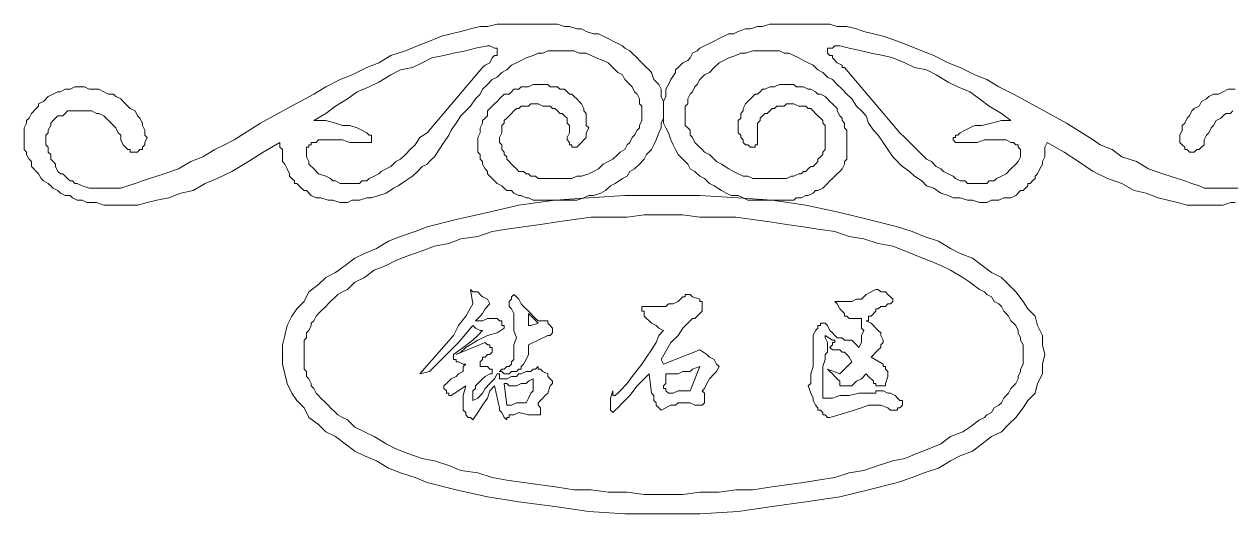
# Model space of a CAD drawing. Extents: x -66030 to 95157, y -13132 to 45879.
# Drawn here: x -7717 to -5761, y 8400 to 9193 of the extents above; entities that cross this region are included whole.
import ezdxf

# ---------------------------------------------------------------- set-up
doc = ezdxf.new("R2010")
doc.units = 0
doc.header["$LTSCALE"] = 100
doc.header["$MEASUREMENT"] = 0
doc.layers.get('0').update_dxf_attribs({"linetype": 'CONTINUOUS'})

msp = doc.modelspace()

# ---------------------------------------------------------------- linework, layer by layer
at = {"lineweight": 0}
for points in [[(-6803.3, 9024.6), (-6807.3, 9028.6), (-6807.3, 9036.4), (-6807.3, 9040.3), (-6807.3, 9048.1), (-6811.2, 9052), (-6811.2, 9055.9), (-6815.1, 9063.7), (-6819, 9067.6), (-6822.9, 9071.5), (-6826.8, 9075.4), (-6830.7, 9079.3), (-6834.6, 9079.3), (-6838.5, 9083.2), (-6842.4, 9087.1), (-6850.2, 9087.1), (-6854.1, 9091.1), (-6858, 9091.1), (-6865.8, 9091.1), (-6869.8, 9095), (-6877.6, 9095), (-6881.5, 9095), (-6889.3, 9095), (-6893.2, 9095), (-6901, 9091.1), (-6904.9, 9091.1), (-6912.7, 9091.1), (-6916.6, 9087.1), (-6924.4, 9087.1), (-6928.3, 9083.2), (-6932.2, 9079.3), (-6940.1, 9079.3), (-6944, 9075.4), (-6947.9, 9071.5), (-6951.8, 9067.6), (-6955.7, 9063.7), (-6959.6, 9059.8), (-6963.5, 9055.9), (-6967.4, 9052), (-6967.4, 9044.2), (-6971.3, 9040.3), (-6975.2, 9036.4), (-6975.2, 9032.5), (-6979.1, 9024.6), (-6979.1, 9020.7), (-6979.1, 9016.8), (-6983, 9009), (-6983, 9005.1), (-6983, 8997.3), (-6983, 8993.4), (-6983, 8985.6), (-6979.1, 8981.7), (-6979.1, 8973.9), (-6975.2, 8970), (-6975.2, 8966.1), (-6971.3, 8958.2), (-6967.4, 8954.3), (-6967.4, 8950.4), (-6963.5, 8946.5), (-6959.6, 8942.6), (-6955.7, 8938.7), (-6951.8, 8934.8), (-6944, 8930.9), (-6940.1, 8927), (-6936.2, 8923.1), (-6928.3, 8923.1), (-6924.4, 8919.2), (-6916.6, 8915.3), (-6912.7, 8915.3), (-6904.9, 8911.4), (-6901, 8911.4), (-6893.2, 8907.5), (-6885.4, 8907.5), (-6873.7, 8907.5), (-6865.8, 8907.5), (-6858, 8907.5), (-6850.2, 8907.5), (-6846.3, 8907.5), (-6838.5, 8907.5), (-6830.7, 8907.5), (-6822.9, 8907.5), (-6811.2, 8911.4), (-6803.3, 8915.3), (-6795.5, 8915.3), (-6783.8, 8919.2), (-6776, 8923.1), (-6768.2, 8930.9), (-6760.4, 8934.8), (-6748.7, 8942.6), (-6740.9, 8946.5), (-6736.9, 8954.3), (-6729.1, 8958.2), (-6721.3, 8966.1), (-6713.5, 8973.9), (-6709.6, 8981.7), (-6701.8, 8989.5), (-6697.9, 8997.3), (-6694, 9005.1), (-6690.1, 9016.8), (-6686.2, 9024.6), (-6686.2, 9032.5), (-6682.3, 9040.3), (-6682.3, 9052), (-6682.3, 9059.8), (-6682.3, 9067.6), (-6686.2, 9075.4), (-6686.2, 9087.1), (-6690.1, 9095), (-6697.9, 9102.8), (-6701.8, 9114.5), (-6705.7, 9118.4), (-6709.6, 9122.3), (-6713.5, 9126.2), (-6717.4, 9130.1), (-6721.3, 9134), (-6725.2, 9137.9), (-6733, 9145.7), (-6736.9, 9149.6), (-6744.8, 9153.5), (-6748.7, 9157.5), (-6756.5, 9161.4), (-6764.3, 9165.3), (-6772.1, 9169.2), (-6779.9, 9173.1), (-6787.7, 9177), (-6795.5, 9177), (-6807.3, 9180.9), (-6815.1, 9184.8), (-6822.9, 9184.8), (-6834.6, 9188.7), (-6842.4, 9188.7), (-6854.1, 9192.6), (-6865.8, 9192.6), (-6877.6, 9192.6), (-6889.3, 9192.6), (-6901, 9192.6), (-6912.7, 9192.6), (-6924.4, 9192.6), (-6940.1, 9192.6), (-6951.8, 9192.6), (-6967.4, 9188.7), (-6979.1, 9188.7), (-6994.7, 9184.8), (-7010.4, 9180.9), (-7026, 9177), (-7041.6, 9173.1), (-7061.1, 9165.3), (-7080.7, 9157.5), (-7100.2, 9149.6), (-7123.6, 9141.8), (-7143.2, 9130.1), (-7162.7, 9122.3), (-7186.1, 9110.6), (-7205.7, 9102.8), (-7229.1, 9091.1), (-7248.6, 9079.3), (-7291.6, 9055.9), (-7334.6, 9032.5), (-7377.5, 9005.1), (-7393.2, 8997.3), (-7408.8, 8989.5), (-7428.3, 8977.8), (-7447.8, 8970), (-7467.4, 8958.2), (-7490.8, 8950.4), (-7502.5, 8946.5), (-7514.2, 8942.6), (-7526, 8938.7), (-7537.7, 8934.8), (-7549.4, 8930.9), (-7561.1, 8927), (-7572.8, 8927), (-7580.6, 8927), (-7592.4, 8927), (-7604.1, 8927), (-7611.9, 8927), (-7623.6, 8930.9), (-7631.4, 8934.8), (-7635.3, 8934.8), (-7639.2, 8938.7), (-7643.1, 8938.7), (-7647, 8942.6), (-7650.9, 8946.5), (-7654.9, 8950.4), (-7658.8, 8950.4), (-7662.7, 8954.3), (-7666.6, 8962.2), (-7666.6, 8966.1), (-7670.5, 8970), (-7674.4, 8973.9), (-7674.4, 8981.7), (-7678.3, 8985.6), (-7678.3, 8993.4), (-7682.2, 8997.3), (-7682.2, 9005.1), (-7682.2, 9012.9), (-7678.3, 9016.8), (-7678.3, 9020.7), (-7674.4, 9028.6), (-7674.4, 9032.5), (-7670.5, 9036.4), (-7666.6, 9040.3), (-7662.7, 9044.2), (-7654.9, 9044.2), (-7650.9, 9048.1), (-7647, 9052), (-7639.2, 9052), (-7635.3, 9052), (-7631.4, 9052), (-7623.6, 9052), (-7619.7, 9052), (-7611.9, 9052), (-7608, 9052), (-7600.2, 9048.1), (-7596.3, 9048.1), (-7588.4, 9044.2), (-7584.5, 9040.3), (-7580.6, 9036.4), (-7572.8, 9028.6), (-7568.9, 9024.6), (-7565, 9016.8), (-7561.1, 9012.9), (-7561.1, 9005.1), (-7557.2, 8997.3), (-7553.3, 8993.4), (-7549.4, 8989.5), (-7545.5, 8989.5), (-7545.5, 8985.6), (-7541.6, 8985.6), (-7537.7, 8985.6), (-7537.7, 8985.6), (-7533.8, 8985.6), (-7529.9, 8989.5), (-7529.9, 8989.5), (-7526, 8989.5), (-7526, 8993.4), (-7522, 8997.3), (-7522, 8997.3), (-7522, 9001.2), (-7518.1, 9009), (-7522, 9012.9), (-7522, 9020.7), (-7526, 9028.6), (-7526, 9032.5), (-7529.9, 9040.3), (-7533.8, 9044.2), (-7537.7, 9052), (-7545.5, 9055.9), (-7549.4, 9059.8), (-7557.2, 9067.6), (-7561.1, 9071.5), (-7568.9, 9075.4), (-7572.8, 9079.3), (-7580.6, 9079.3), (-7588.4, 9083.2), (-7596.3, 9087.1), (-7604.1, 9087.1), (-7611.9, 9087.1), (-7619.7, 9091.1), (-7627.5, 9091.1), (-7635.3, 9091.1), (-7643.1, 9087.1), (-7650.9, 9087.1), (-7658.8, 9083.2), (-7662.7, 9083.2), (-7670.5, 9079.3), (-7678.3, 9075.4), (-7686.1, 9067.6), (-7693.9, 9063.7), (-7693.9, 9059.8), (-7697.8, 9055.9), (-7705.6, 9048.1), (-7709.5, 9040.3), (-7713.4, 9036.4), (-7713.4, 9032.5), (-7717.3, 9024.6), (-7717.3, 9020.7), (-7717.3, 9012.9), (-7717.3, 9009), (-7717.3, 9001.2), (-7717.3, 8997.3), (-7717.3, 8989.5), (-7713.4, 8985.6), (-7713.4, 8981.7), (-7709.5, 8973.9), (-7705.6, 8970), (-7705.6, 8962.2), (-7701.7, 8958.2), (-7697.8, 8954.3), (-7693.9, 8950.4), (-7690, 8942.6), (-7686.1, 8938.7), (-7678.3, 8934.8), (-7674.4, 8930.9), (-7670.5, 8927), (-7662.7, 8923.1), (-7658.8, 8919.2), (-7650.9, 8915.3), (-7643.1, 8915.3), (-7639.2, 8911.4), (-7631.4, 8907.5), (-7623.6, 8907.5), (-7615.8, 8903.6), (-7608, 8903.6), (-7600.2, 8903.6), (-7588.4, 8899.7), (-7576.7, 8899.7), (-7561.1, 8899.7), (-7549.4, 8899.7), (-7533.8, 8899.7), (-7518.1, 8903.6), (-7502.5, 8907.5), (-7483, 8911.4), (-7463.5, 8919.2), (-7443.9, 8923.1), (-7424.4, 8934.8), (-7404.9, 8942.6), (-7381.4, 8954.3), (-7354.1, 8970), (-7330.7, 8985.6), (-7303.3, 9001.2), (-7303.3, 8993.4), (-7299.4, 8989.5), (-7299.4, 8981.7), (-7299.4, 8977.8), (-7299.4, 8970), (-7295.5, 8966.1), (-7291.6, 8958.2), (-7287.7, 8950.4), (-7287.7, 8946.5), (-7283.8, 8942.6), (-7279.9, 8938.7), (-7279.9, 8934.8), (-7276, 8934.8), (-7272.1, 8930.9), (-7268.2, 8927), (-7264.3, 8923.1), (-7260.3, 8923.1), (-7252.5, 8915.3), (-7244.7, 8911.4), (-7236.9, 8911.4), (-7225.2, 8907.5), (-7217.4, 8907.5), (-7205.7, 8903.6), (-7193.9, 8903.6), (-7186.1, 8907.5), (-7174.4, 8907.5), (-7162.7, 8911.4), (-7154.9, 8911.4), (-7143.2, 8915.3), (-7131.5, 8919.2), (-7119.7, 8927), (-7111.9, 8930.9), (-7100.2, 8938.7), (-7088.5, 8946.5), (-7080.7, 8954.3), (-7072.9, 8962.2), (-7065, 8966.1), (-7061.1, 8970), (-7057.2, 8973.9), (-7053.3, 8977.8), (-7045.5, 8989.5), (-7037.7, 9001.2), (-7029.9, 9012.9), (-7026, 9020.7), (-7018.2, 9032.5), (-7010.4, 9044.2), (-7002.6, 9052), (-6994.7, 9059.8), (-6986.9, 9071.5), (-6979.1, 9079.3), (-6975.2, 9087.1), (-6967.4, 9095), (-6959.6, 9102.8), (-6951.8, 9106.7), (-6944, 9114.5), (-6936.2, 9118.4), (-6928.3, 9126.2), (-6920.5, 9130.1), (-6912.7, 9134), (-6904.9, 9137.9), (-6893.2, 9141.8), (-6885.4, 9145.7), (-6877.6, 9145.7), (-6869.8, 9149.6), (-6861.9, 9149.6), (-6854.1, 9149.6), (-6842.4, 9149.6), (-6834.6, 9149.6), (-6826.8, 9149.6), (-6819, 9145.7), (-6807.3, 9145.7), (-6799.4, 9141.8), (-6791.6, 9137.9), (-6779.9, 9134), (-6772.1, 9130.1), (-6764.3, 9122.3), (-6756.5, 9114.5), (-6748.7, 9110.6), (-6744.8, 9102.8), (-6736.9, 9095), (-6733, 9091.1), (-6729.1, 9083.2), (-6725.2, 9079.3), (-6721.3, 9071.5), (-6721.3, 9063.7), (-6717.4, 9059.8), (-6717.4, 9052), (-6717.4, 9048.1), (-6717.4, 9040.3), (-6717.4, 9036.4), (-6721.3, 9028.6), (-6721.3, 9024.6), (-6725.2, 9020.7), (-6729.1, 9012.9), (-6733, 9009), (-6736.9, 9001.2), (-6740.9, 8997.3), (-6744.8, 8989.5), (-6752.6, 8985.6), (-6756.5, 8981.7), (-6764.3, 8973.9), (-6772.1, 8970), (-6779.9, 8966.1), (-6787.7, 8958.2), (-6795.5, 8954.3), (-6803.3, 8950.4), (-6815.1, 8946.5), (-6822.9, 8946.5), (-6830.7, 8942.6), (-6838.5, 8942.6), (-6846.3, 8942.6), (-6850.2, 8942.6), (-6858, 8942.6), (-6865.8, 8942.6), (-6873.7, 8942.6), (-6877.6, 8942.6), (-6885.4, 8942.6), (-6889.3, 8946.5), (-6897.1, 8946.5), (-6901, 8950.4), (-6904.9, 8950.4), (-6908.8, 8954.3), (-6916.6, 8954.3), (-6920.5, 8958.2), (-6924.4, 8962.2), (-6924.4, 8962.2), (-6928.3, 8966.1), (-6932.2, 8970), (-6936.2, 8973.9), (-6936.2, 8977.8), (-6940.1, 8981.7), (-6940.1, 8985.6), (-6944, 8989.5), (-6944, 8993.4), (-6944, 8997.3), (-6947.9, 9001.2), (-6947.9, 9005.1), (-6947.9, 9009), (-6944, 9016.8), (-6944, 9020.7), (-6944, 9028.6), (-6940.1, 9032.5), (-6940.1, 9036.4), (-6936.2, 9040.3), (-6932.2, 9044.2), (-6928.3, 9048.1), (-6924.4, 9052), (-6920.5, 9055.9), (-6916.6, 9055.9), (-6912.7, 9059.8), (-6908.8, 9059.8), (-6901, 9059.8), (-6897.1, 9063.7), (-6889.3, 9063.7), (-6885.4, 9063.7), (-6877.6, 9059.8), (-6873.7, 9059.8), (-6865.8, 9059.8), (-6861.9, 9055.9), (-6858, 9055.9), (-6854.1, 9052), (-6850.2, 9048.1), (-6846.3, 9048.1), (-6842.4, 9044.2), (-6838.5, 9040.3), (-6838.5, 9036.4), (-6838.5, 9032.5), (-6834.6, 9028.6), (-6834.6, 9020.7), (-6834.6, 9016.8), (-6838.5, 9009), (-6838.5, 9005.1), (-6834.6, 9001.2), (-6834.6, 8997.3), (-6834.6, 8997.3), (-6830.7, 8997.3), (-6830.7, 8993.4), (-6826.8, 8993.4), (-6822.9, 8993.4), (-6819, 8997.3), (-6819, 8997.3), (-6815.1, 9001.2), (-6811.2, 9005.1), (-6807.3, 9009), (-6807.3, 9012.9), (-6807.3, 9016.8), (-6803.3, 9024.6)], [(-6967.4, 9157.5), (-6986.9, 9153.5), (-7002.6, 9149.6), (-7022.1, 9145.7), (-7037.7, 9141.8), (-7057.2, 9137.9), (-7072.9, 9130.1), (-7088.5, 9122.3), (-7108, 9118.4), (-7123.6, 9110.6), (-7143.2, 9098.9), (-7158.8, 9091.1), (-7178.3, 9083.2), (-7193.9, 9071.5), (-7213.5, 9059.8), (-7229.1, 9048.1), (-7248.6, 9036.4), (-7229.1, 9036.4), (-7213.5, 9032.5), (-7201.8, 9028.6), (-7190, 9028.6), (-7178.3, 9024.6), (-7170.5, 9020.7), (-7162.7, 9016.8), (-7158.8, 9012.9), (-7154.9, 9012.9), (-7154.9, 9009), (-7154.9, 9009), (-7154.9, 9009), (-7154.9, 9005.1), (-7154.9, 9005.1), (-7154.9, 9005.1), (-7154.9, 9001.2), (-7158.8, 9001.2), (-7162.7, 9001.2), (-7170.5, 9001.2), (-7178.3, 9001.2), (-7190, 9001.2), (-7201.8, 9005.1), (-7213.5, 9005.1), (-7225.2, 9005.1), (-7233, 9005.1), (-7240.8, 9005.1), (-7244.7, 9001.2), (-7252.5, 9001.2), (-7252.5, 8997.3), (-7256.4, 8997.3), (-7256.4, 8997.3), (-7256.4, 8993.4), (-7260.3, 8993.4), (-7260.3, 8989.5), (-7260.3, 8989.5), (-7260.3, 8985.6), (-7260.3, 8981.7), (-7260.3, 8977.8), (-7256.4, 8970), (-7256.4, 8966.1), (-7248.6, 8958.2), (-7240.8, 8950.4), (-7229.1, 8946.5), (-7221.3, 8942.6), (-7217.4, 8938.7), (-7213.5, 8938.7), (-7205.7, 8934.8), (-7201.8, 8934.8), (-7197.9, 8934.8), (-7193.9, 8934.8), (-7186.1, 8934.8), (-7182.2, 8934.8), (-7174.4, 8934.8), (-7170.5, 8938.7), (-7162.7, 8938.7), (-7158.8, 8942.6), (-7151, 8946.5), (-7143.2, 8950.4), (-7139.3, 8954.3), (-7131.5, 8958.2), (-7123.6, 8962.2), (-7115.8, 8970), (-7108, 8973.9), (-7100.2, 8981.7), (-7092.4, 8989.5), (-7084.6, 8997.3), (-7076.8, 9009), (-7065, 9016.8), (-6975.2, 9122.3), (-6975.2, 9122.3), (-6971.3, 9126.2), (-6963.5, 9130.1), (-6959.6, 9137.9), (-6955.7, 9141.8), (-6951.8, 9141.8), (-6951.8, 9145.7), (-6951.8, 9149.6), (-6951.8, 9149.6), (-6951.8, 9153.5), (-6951.8, 9153.5), (-6951.8, 9153.5), (-6951.8, 9153.5), (-6955.7, 9153.5), (-6963.5, 9157.5), (-6967.4, 9157.5)], [(-6397.1, 9157.5), (-6381.5, 9153.5), (-6362, 9149.6), (-6346.4, 9145.7), (-6326.8, 9141.8), (-6311.2, 9137.9), (-6291.7, 9130.1), (-6276, 9122.3), (-6256.5, 9118.4), (-6240.9, 9110.6), (-6221.4, 9098.9), (-6205.7, 9091.1), (-6186.2, 9083.2), (-6170.6, 9071.5), (-6155, 9059.8), (-6135.4, 9048.1), (-6119.8, 9036.4), (-6135.4, 9036.4), (-6151.1, 9032.5), (-6166.7, 9028.6), (-6178.4, 9028.6), (-6186.2, 9024.6), (-6194, 9020.7), (-6201.8, 9016.8), (-6205.7, 9012.9), (-6209.6, 9012.9), (-6209.6, 9009), (-6213.5, 9009), (-6213.5, 9009), (-6213.5, 9005.1), (-6213.5, 9005.1), (-6213.5, 9005.1), (-6209.6, 9001.2), (-6205.7, 9001.2), (-6201.8, 9001.2), (-6197.9, 9001.2), (-6186.2, 9001.2), (-6174.5, 9001.2), (-6162.8, 9005.1), (-6151.1, 9005.1), (-6143.2, 9005.1), (-6135.4, 9005.1), (-6127.6, 9005.1), (-6119.8, 9001.2), (-6115.9, 9001.2), (-6112, 8997.3), (-6112, 8997.3), (-6108.1, 8997.3), (-6108.1, 8993.4), (-6108.1, 8993.4), (-6104.2, 8989.5), (-6104.2, 8989.5), (-6104.2, 8985.6), (-6104.2, 8981.7), (-6104.2, 8977.8), (-6108.1, 8970), (-6112, 8966.1), (-6119.8, 8958.2), (-6127.6, 8950.4), (-6135.4, 8946.5), (-6143.2, 8942.6), (-6147.1, 8938.7), (-6155, 8938.7), (-6158.9, 8934.8), (-6162.8, 8934.8), (-6166.7, 8934.8), (-6174.5, 8934.8), (-6178.4, 8934.8), (-6186.2, 8934.8), (-6190.1, 8934.8), (-6194, 8938.7), (-6201.8, 8938.7), (-6209.6, 8942.6), (-6213.5, 8946.5), (-6221.4, 8950.4), (-6229.2, 8954.3), (-6233.1, 8958.2), (-6240.9, 8962.2), (-6248.7, 8970), (-6256.5, 8973.9), (-6264.3, 8981.7), (-6272.1, 8989.5), (-6280, 8997.3), (-6291.7, 9009), (-6299.5, 9016.8), (-6389.3, 9122.3), (-6393.2, 9122.3), (-6393.2, 9126.2), (-6401, 9130.1), (-6408.8, 9137.9), (-6408.8, 9141.8), (-6412.8, 9141.8), (-6416.7, 9145.7), (-6416.7, 9149.6), (-6416.7, 9149.6), (-6416.7, 9153.5), (-6416.7, 9153.5), (-6412.8, 9153.5), (-6412.8, 9153.5), (-6408.8, 9153.5), (-6404.9, 9157.5), (-6397.1, 9157.5)], [(-6682.3, 8915.3), (-6623.7, 8915.3), (-6561.2, 8911.4), (-6506.5, 8907.5), (-6451.8, 8899.7), (-6397.1, 8887.9), (-6350.3, 8876.2), (-6303.4, 8864.5), (-6280, 8856.7), (-6260.4, 8848.9), (-6237, 8841.1), (-6217.5, 8829.4), (-6201.8, 8821.5), (-6182.3, 8813.7), (-6166.7, 8802), (-6151.1, 8790.3), (-6135.4, 8782.5), (-6123.7, 8770.8), (-6112, 8759), (-6100.3, 8743.4), (-6092.5, 8731.7), (-6080.7, 8720), (-6076.8, 8704.4), (-6069, 8688.7), (-6069, 8673.1), (-6065.1, 8657.5), (-6069, 8641.9), (-6069, 8626.2), (-6076.8, 8610.6), (-6080.7, 8595), (-6092.5, 8583.3), (-6100.3, 8571.6), (-6112, 8555.9), (-6123.7, 8544.2), (-6135.4, 8532.5), (-6151.1, 8524.7), (-6166.7, 8513), (-6182.3, 8501.3), (-6201.8, 8493.4), (-6217.5, 8485.6), (-6237, 8473.9), (-6260.4, 8466.1), (-6280, 8458.3), (-6303.4, 8450.5), (-6350.3, 8438.8), (-6397.1, 8427), (-6451.8, 8419.2), (-6506.5, 8411.4), (-6561.2, 8403.6), (-6623.7, 8399.7), (-6682.3, 8399.7), (-6744.8, 8399.7), (-6803.3, 8403.6), (-6858, 8411.4), (-6916.6, 8419.2), (-6967.4, 8427), (-7018.2, 8438.8), (-7065, 8450.5), (-7084.6, 8458.3), (-7108, 8466.1), (-7127.5, 8473.9), (-7147.1, 8485.6), (-7166.6, 8493.4), (-7182.2, 8501.3), (-7197.9, 8513), (-7213.5, 8524.7), (-7229.1, 8532.5), (-7240.8, 8544.2), (-7256.4, 8555.9), (-7264.3, 8571.6), (-7276, 8583.3), (-7283.8, 8595), (-7291.6, 8610.6), (-7295.5, 8626.2), (-7299.4, 8641.9), (-7299.4, 8657.5), (-7299.4, 8673.1), (-7295.5, 8688.7), (-7291.6, 8704.4), (-7283.8, 8720), (-7276, 8731.7), (-7264.3, 8743.4), (-7256.4, 8759), (-7240.8, 8770.8), (-7229.1, 8782.5), (-7213.5, 8790.3), (-7197.9, 8802), (-7182.2, 8813.7), (-7166.6, 8821.5), (-7147.1, 8829.4), (-7127.5, 8841.1), (-7108, 8848.9), (-7084.6, 8856.7), (-7065, 8864.5), (-7018.2, 8876.2), (-6967.4, 8887.9), (-6916.6, 8899.7), (-6858, 8907.5), (-6803.3, 8911.4), (-6744.8, 8915.3), (-6682.3, 8915.3)], [(-6682.3, 8915.3), (-6623.7, 8915.3), (-6561.2, 8911.4), (-6506.5, 8907.5), (-6451.8, 8899.7), (-6397.1, 8887.9), (-6350.3, 8876.2), (-6303.4, 8864.5), (-6280, 8856.7), (-6260.4, 8848.9), (-6237, 8841.1), (-6217.5, 8829.4), (-6201.8, 8821.5), (-6182.3, 8813.7), (-6166.7, 8802), (-6151.1, 8790.3), (-6135.4, 8782.5), (-6123.7, 8770.8), (-6112, 8759), (-6100.3, 8743.4), (-6092.5, 8731.7), (-6080.7, 8720), (-6076.8, 8704.4), (-6069, 8688.7), (-6069, 8673.1), (-6065.1, 8657.5), (-6069, 8641.9), (-6069, 8626.2), (-6076.8, 8610.6), (-6080.7, 8595), (-6092.5, 8583.3), (-6100.3, 8571.6), (-6112, 8555.9), (-6123.7, 8544.2), (-6135.4, 8532.5), (-6151.1, 8524.7), (-6166.7, 8513), (-6182.3, 8501.3), (-6201.8, 8493.4), (-6217.5, 8485.6), (-6237, 8473.9), (-6260.4, 8466.1), (-6280, 8458.3), (-6303.4, 8450.5), (-6350.3, 8438.8), (-6397.1, 8427), (-6451.8, 8419.2), (-6506.5, 8411.4), (-6561.2, 8403.6), (-6623.7, 8399.7), (-6682.3, 8399.7), (-6744.8, 8399.7), (-6803.3, 8403.6), (-6858, 8411.4), (-6916.6, 8419.2), (-6967.4, 8427), (-7018.2, 8438.8), (-7065, 8450.5), (-7084.6, 8458.3), (-7108, 8466.1), (-7127.5, 8473.9), (-7147.1, 8485.6), (-7166.6, 8493.4), (-7182.2, 8501.3), (-7197.9, 8513), (-7213.5, 8524.7), (-7229.1, 8532.5), (-7240.8, 8544.2), (-7256.4, 8555.9), (-7264.3, 8571.6), (-7276, 8583.3), (-7283.8, 8595), (-7291.6, 8610.6), (-7295.5, 8626.2), (-7299.4, 8641.9), (-7299.4, 8657.5), (-7299.4, 8673.1), (-7295.5, 8688.7), (-7291.6, 8704.4), (-7283.8, 8720), (-7276, 8731.7), (-7264.3, 8743.4), (-7256.4, 8759), (-7240.8, 8770.8), (-7229.1, 8782.5), (-7213.5, 8790.3), (-7197.9, 8802), (-7182.2, 8813.7), (-7166.6, 8821.5), (-7147.1, 8829.4), (-7127.5, 8841.1), (-7108, 8848.9), (-7084.6, 8856.7), (-7065, 8864.5), (-7018.2, 8876.2), (-6967.4, 8887.9), (-6916.6, 8899.7), (-6858, 8907.5), (-6803.3, 8911.4), (-6744.8, 8915.3), (-6682.3, 8915.3)], [(-6682.3, 8884), (-6651, 8884), (-6623.7, 8880.1), (-6592.4, 8880.1), (-6565.1, 8880.1), (-6537.7, 8876.2), (-6510.4, 8872.3), (-6483.1, 8868.4), (-6455.7, 8864.5), (-6432.3, 8860.6), (-6404.9, 8856.7), (-6381.5, 8848.9), (-6358.1, 8845), (-6334.6, 8837.2), (-6311.2, 8833.3), (-6291.7, 8825.4), (-6272.1, 8817.6), (-6252.6, 8809.8), (-6233.1, 8802), (-6217.5, 8794.2), (-6197.9, 8782.5), (-6186.2, 8774.7), (-6170.6, 8762.9), (-6162.8, 8759), (-6158.9, 8755.1), (-6151.1, 8751.2), (-6147.1, 8743.4), (-6139.3, 8739.5), (-6135.4, 8735.6), (-6131.5, 8727.8), (-6127.6, 8723.9), (-6123.7, 8720), (-6119.8, 8712.2), (-6115.9, 8708.3), (-6112, 8704.4), (-6108.1, 8696.5), (-6108.1, 8692.6), (-6104.2, 8684.8), (-6104.2, 8680.9), (-6100.3, 8673.1), (-6100.3, 8669.2), (-6100.3, 8665.3), (-6100.3, 8657.5), (-6100.3, 8653.6), (-6100.3, 8645.8), (-6100.3, 8641.9), (-6104.2, 8634.1), (-6104.2, 8630.1), (-6108.1, 8622.3), (-6108.1, 8618.4), (-6112, 8610.6), (-6115.9, 8606.7), (-6119.8, 8602.8), (-6123.7, 8595), (-6127.6, 8591.1), (-6131.5, 8587.2), (-6135.4, 8579.4), (-6139.3, 8575.5), (-6147.1, 8571.6), (-6151.1, 8563.7), (-6158.9, 8559.8), (-6162.8, 8555.9), (-6170.6, 8552), (-6186.2, 8540.3), (-6197.9, 8532.5), (-6217.5, 8524.7), (-6233.1, 8513), (-6252.6, 8505.2), (-6272.1, 8497.3), (-6291.7, 8489.5), (-6311.2, 8485.6), (-6334.6, 8477.8), (-6358.1, 8470), (-6381.5, 8466.1), (-6404.9, 8458.3), (-6432.3, 8454.4), (-6455.7, 8450.5), (-6483.1, 8446.6), (-6510.4, 8442.7), (-6537.7, 8438.8), (-6565.1, 8438.8), (-6592.4, 8434.8), (-6623.7, 8434.8), (-6651, 8430.9), (-6682.3, 8430.9), (-6713.5, 8430.9), (-6740.9, 8434.8), (-6772.1, 8434.8), (-6799.4, 8438.8), (-6826.8, 8438.8), (-6854.1, 8442.7), (-6881.5, 8446.6), (-6908.8, 8450.5), (-6936.2, 8454.4), (-6959.6, 8458.3), (-6983, 8466.1), (-7010.4, 8470), (-7029.9, 8477.8), (-7053.3, 8485.6), (-7072.9, 8489.5), (-7096.3, 8497.3), (-7115.8, 8505.2), (-7131.5, 8513), (-7151, 8524.7), (-7166.6, 8532.5), (-7182.2, 8540.3), (-7193.9, 8552), (-7201.8, 8555.9), (-7209.6, 8559.8), (-7213.5, 8563.7), (-7221.3, 8571.6), (-7225.2, 8575.5), (-7229.1, 8579.4), (-7236.9, 8587.2), (-7240.8, 8591.1), (-7244.7, 8595), (-7248.6, 8602.8), (-7252.5, 8606.7), (-7252.5, 8610.6), (-7256.4, 8618.4), (-7260.3, 8622.3), (-7260.3, 8630.1), (-7264.3, 8634.1), (-7264.3, 8641.9), (-7264.3, 8645.8), (-7264.3, 8653.6), (-7264.3, 8657.5), (-7264.3, 8665.3), (-7264.3, 8669.2), (-7264.3, 8673.1), (-7264.3, 8680.9), (-7260.3, 8684.8), (-7260.3, 8692.6), (-7256.4, 8696.5), (-7252.5, 8704.4), (-7252.5, 8708.3), (-7248.6, 8712.2), (-7244.7, 8720), (-7240.8, 8723.9), (-7236.9, 8727.8), (-7229.1, 8735.6), (-7225.2, 8739.5), (-7221.3, 8743.4), (-7213.5, 8751.2), (-7209.6, 8755.1), (-7201.8, 8759), (-7193.9, 8762.9), (-7182.2, 8774.7), (-7166.6, 8782.5), (-7151, 8794.2), (-7131.5, 8802), (-7115.8, 8809.8), (-7096.3, 8817.6), (-7072.9, 8825.4), (-7053.3, 8833.3), (-7029.9, 8837.2), (-7010.4, 8845), (-6983, 8848.9), (-6959.6, 8856.7), (-6936.2, 8860.6), (-6908.8, 8864.5), (-6881.5, 8868.4), (-6854.1, 8872.3), (-6826.8, 8876.2), (-6799.4, 8880.1), (-6772.1, 8880.1), (-6740.9, 8880.1), (-6713.5, 8884), (-6682.3, 8884)], [(-6682.3, 8884), (-6651, 8884), (-6623.7, 8880.1), (-6592.4, 8880.1), (-6565.1, 8880.1), (-6537.7, 8876.2), (-6510.4, 8872.3), (-6483.1, 8868.4), (-6455.7, 8864.5), (-6432.3, 8860.6), (-6404.9, 8856.7), (-6381.5, 8848.9), (-6358.1, 8845), (-6334.6, 8837.2), (-6311.2, 8833.3), (-6291.7, 8825.4), (-6272.1, 8817.6), (-6252.6, 8809.8), (-6233.1, 8802), (-6217.5, 8794.2), (-6197.9, 8782.5), (-6186.2, 8774.7), (-6170.6, 8762.9), (-6162.8, 8759), (-6158.9, 8755.1), (-6151.1, 8751.2), (-6147.1, 8743.4), (-6139.3, 8739.5), (-6135.4, 8735.6), (-6131.5, 8727.8), (-6127.6, 8723.9), (-6123.7, 8720), (-6119.8, 8712.2), (-6115.9, 8708.3), (-6112, 8704.4), (-6108.1, 8696.5), (-6108.1, 8692.6), (-6104.2, 8684.8), (-6104.2, 8680.9), (-6100.3, 8673.1), (-6100.3, 8669.2), (-6100.3, 8665.3), (-6100.3, 8657.5), (-6100.3, 8653.6), (-6100.3, 8645.8), (-6100.3, 8641.9), (-6104.2, 8634.1), (-6104.2, 8630.1), (-6108.1, 8622.3), (-6108.1, 8618.4), (-6112, 8610.6), (-6115.9, 8606.7), (-6119.8, 8602.8), (-6123.7, 8595), (-6127.6, 8591.1), (-6131.5, 8587.2), (-6135.4, 8579.4), (-6139.3, 8575.5), (-6147.1, 8571.6), (-6151.1, 8563.7), (-6158.9, 8559.8), (-6162.8, 8555.9), (-6170.6, 8552), (-6186.2, 8540.3), (-6197.9, 8532.5), (-6217.5, 8524.7), (-6233.1, 8513), (-6252.6, 8505.2), (-6272.1, 8497.3), (-6291.7, 8489.5), (-6311.2, 8485.6), (-6334.6, 8477.8), (-6358.1, 8470), (-6381.5, 8466.1), (-6404.9, 8458.3), (-6432.3, 8454.4), (-6455.7, 8450.5), (-6483.1, 8446.6), (-6510.4, 8442.7), (-6537.7, 8438.8), (-6565.1, 8438.8), (-6592.4, 8434.8), (-6623.7, 8434.8), (-6651, 8430.9), (-6682.3, 8430.9), (-6713.5, 8430.9), (-6740.9, 8434.8), (-6772.1, 8434.8), (-6799.4, 8438.8), (-6826.8, 8438.8), (-6854.1, 8442.7), (-6881.5, 8446.6), (-6908.8, 8450.5), (-6936.2, 8454.4), (-6959.6, 8458.3), (-6983, 8466.1), (-7010.4, 8470), (-7029.9, 8477.8), (-7053.3, 8485.6), (-7072.9, 8489.5), (-7096.3, 8497.3), (-7115.8, 8505.2), (-7131.5, 8513), (-7151, 8524.7), (-7166.6, 8532.5), (-7182.2, 8540.3), (-7193.9, 8552), (-7201.8, 8555.9), (-7209.6, 8559.8), (-7213.5, 8563.7), (-7221.3, 8571.6), (-7225.2, 8575.5), (-7229.1, 8579.4), (-7236.9, 8587.2), (-7240.8, 8591.1), (-7244.7, 8595), (-7248.6, 8602.8), (-7252.5, 8606.7), (-7252.5, 8610.6), (-7256.4, 8618.4), (-7260.3, 8622.3), (-7260.3, 8630.1), (-7264.3, 8634.1), (-7264.3, 8641.9), (-7264.3, 8645.8), (-7264.3, 8653.6), (-7264.3, 8657.5), (-7264.3, 8665.3), (-7264.3, 8669.2), (-7264.3, 8673.1), (-7264.3, 8680.9), (-7260.3, 8684.8), (-7260.3, 8692.6), (-7256.4, 8696.5), (-7252.5, 8704.4), (-7252.5, 8708.3), (-7248.6, 8712.2), (-7244.7, 8720), (-7240.8, 8723.9), (-7236.9, 8727.8), (-7229.1, 8735.6), (-7225.2, 8739.5), (-7221.3, 8743.4), (-7213.5, 8751.2), (-7209.6, 8755.1), (-7201.8, 8759), (-7193.9, 8762.9), (-7182.2, 8774.7), (-7166.6, 8782.5), (-7151, 8794.2), (-7131.5, 8802), (-7115.8, 8809.8), (-7096.3, 8817.6), (-7072.9, 8825.4), (-7053.3, 8833.3), (-7029.9, 8837.2), (-7010.4, 8845), (-6983, 8848.9), (-6959.6, 8856.7), (-6936.2, 8860.6), (-6908.8, 8864.5), (-6881.5, 8868.4), (-6854.1, 8872.3), (-6826.8, 8876.2), (-6799.4, 8880.1), (-6772.1, 8880.1), (-6740.9, 8880.1), (-6713.5, 8884), (-6682.3, 8884)], [(-6865.8, 8606.7), (-6869.8, 8595), (-6873.7, 8591.1), (-6877.6, 8587.2), (-6881.5, 8583.3), (-6885.4, 8579.4), (-6885.4, 8575.5), (-6881.5, 8571.6), (-6881.5, 8571.6), (-6881.5, 8567.7), (-6881.5, 8563.7), (-6881.5, 8563.7), (-6881.5, 8563.7), (-6881.5, 8559.8), (-6885.4, 8559.8), (-6893.2, 8559.8), (-6897.1, 8559.8), (-6901, 8559.8), (-6916.6, 8563.7), (-6924.4, 8559.8), (-6928.3, 8559.8), (-6932.2, 8559.8), (-6932.2, 8555.9), (-6936.2, 8555.9), (-6936.2, 8552), (-6940.1, 8555.9), (-6940.1, 8555.9), (-6944, 8563.7), (-6947.9, 8567.7), (-6947.9, 8571.6), (-6955.7, 8606.7), (-6963.5, 8598.9), (-6967.4, 8587.2), (-6975.2, 8575.5), (-6983, 8563.7), (-6990.8, 8552), (-6994.7, 8555.9), (-6994.7, 8555.9), (-6998.6, 8555.9), (-7002.6, 8559.8), (-7002.6, 8559.8), (-7002.6, 8563.7), (-7006.5, 8567.7), (-7006.5, 8567.7), (-7006.5, 8591.1), (-7002.6, 8606.7), (-7026, 8591.1), (-7029.9, 8591.1), (-7029.9, 8595), (-7033.8, 8595), (-7033.8, 8598.9), (-7033.8, 8598.9), (-7037.7, 8602.8), (-7037.7, 8602.8), (-7037.7, 8602.8), (-7037.7, 8606.7), (-7033.8, 8610.6), (-7033.8, 8610.6), (-7033.8, 8610.6), (-7029.9, 8614.5), (-7026, 8618.4), (-7018.2, 8622.3), (-7014.3, 8626.2), (-7006.5, 8630.1), (-7006.5, 8638), (-7002.6, 8641.9), (-7002.6, 8641.9), (-7006.5, 8641.9), (-7014.3, 8645.8), (-7018.2, 8645.8), (-7018.2, 8649.7), (-7022.1, 8649.7), (-7022.1, 8653.6), (-7022.1, 8653.6), (-7022.1, 8653.6), (-7022.1, 8657.5), (-7022.1, 8657.5), (-7006.5, 8669.2), (-6990.8, 8680.9), (-6983, 8688.7), (-6975.2, 8696.5), (-6979.1, 8696.5), (-6986.9, 8700.5), (-6990.8, 8704.4), (-7014.3, 8677), (-7061.1, 8630.1), (-7076.8, 8626.2), (-7022.1, 8688.7), (-7014.3, 8704.4), (-7002.6, 8720), (-6990.8, 8739.5), (-6994.7, 8762.9), (-6990.8, 8759), (-6983, 8759), (-6979.1, 8755.1), (-6975.2, 8751.2), (-6967.4, 8747.3), (-6963.5, 8739.5), (-6971.3, 8731.7), (-6975.2, 8723.9), (-6979.1, 8720), (-6983, 8716.1), (-6986.9, 8712.2), (-6975.2, 8712.2), (-6967.4, 8716.1), (-6963.5, 8716.1), (-6955.7, 8716.1), (-6951.8, 8716.1), (-6947.9, 8712.2), (-6944, 8712.2), (-6944, 8708.3), (-6944, 8704.4), (-6940.1, 8704.4), (-6940.1, 8700.5), (-6951.8, 8692.6), (-6967.4, 8688.7), (-6983, 8680.9), (-7002.6, 8669.2), (-7010.4, 8661.4), (-7018.2, 8657.5), (-7018.2, 8657.5), (-6971.3, 8677), (-6967.4, 8673.1), (-6963.5, 8673.1), (-6963.5, 8669.2), (-6959.6, 8669.2), (-6959.6, 8665.3), (-6959.6, 8665.3), (-6959.6, 8661.4), (-6959.6, 8661.4), (-6959.6, 8661.4), (-6963.5, 8657.5), (-6967.4, 8657.5), (-6971.3, 8653.6), (-6975.2, 8653.6), (-6975.2, 8649.7), (-6975.2, 8649.7), (-6979.1, 8645.8), (-6979.1, 8645.8), (-6979.1, 8641.9), (-6979.1, 8641.9), (-6979.1, 8638), (-6979.1, 8638), (-6975.2, 8638), (-6971.3, 8638), (-6967.4, 8638), (-6967.4, 8638), (-6963.5, 8634.1), (-6959.6, 8634.1), (-6959.6, 8630.1), (-6959.6, 8630.1), (-6959.6, 8626.2), (-6963.5, 8626.2), (-6971.3, 8622.3), (-6975.2, 8618.4), (-6979.1, 8614.5), (-6983, 8610.6), (-6986.9, 8606.7), (-6986.9, 8602.8), (-6990.8, 8598.9), (-6990.8, 8595), (-6990.8, 8587.2), (-6990.8, 8583.3), (-6990.8, 8583.3), (-6983, 8587.2), (-6975.2, 8595), (-6971.3, 8602.8), (-6963.5, 8610.6), (-6955.7, 8618.4), (-6951.8, 8626.2), (-6947.9, 8626.2), (-6947.9, 8622.3), (-6947.9, 8622.3), (-6947.9, 8618.4), (-6944, 8618.4), (-6940.1, 8618.4), (-6936.2, 8618.4), (-6928.3, 8622.3), (-6920.5, 8622.3), (-6916.6, 8626.2), (-6912.7, 8626.2), (-6904.9, 8630.1), (-6897.1, 8630.1), (-6893.2, 8634.1), (-6889.3, 8634.1), (-6885.4, 8638), (-6885.4, 8634.1), (-6881.5, 8634.1), (-6877.6, 8630.1), (-6869.8, 8626.2), (-6869.8, 8622.3), (-6865.8, 8618.4), (-6865.8, 8618.4), (-6861.9, 8614.5), (-6861.9, 8614.5), (-6861.9, 8610.6), (-6861.9, 8610.6), (-6861.9, 8610.6), (-6865.8, 8606.7)], [(-6869.8, 8688.7), (-6901, 8673.1), (-6901, 8665.3), (-6901, 8657.5), (-6904.9, 8649.7), (-6908.8, 8641.9), (-6908.8, 8641.9), (-6912.7, 8638), (-6912.7, 8634.1), (-6916.6, 8634.1), (-6920.5, 8630.1), (-6924.4, 8630.1), (-6928.3, 8630.1), (-6932.2, 8626.2), (-6932.2, 8626.2), (-6936.2, 8626.2), (-6940.1, 8626.2), (-6940.1, 8626.2), (-6944, 8630.1), (-6947.9, 8630.1), (-6944, 8634.1), (-6940.1, 8634.1), (-6936.2, 8638), (-6932.2, 8638), (-6932.2, 8638), (-6928.3, 8641.9), (-6928.3, 8641.9), (-6928.3, 8645.8), (-6924.4, 8649.7), (-6924.4, 8661.4), (-6924.4, 8673.1), (-6920.5, 8684.8), (-6924.4, 8696.5), (-6924.4, 8712.2), (-6924.4, 8716.1), (-6924.4, 8723.9), (-6928.3, 8731.7), (-6932.2, 8735.6), (-6932.2, 8739.5), (-6932.2, 8743.4), (-6928.3, 8747.3), (-6928.3, 8751.2), (-6928.3, 8751.2), (-6924.4, 8755.1), (-6920.5, 8751.2), (-6916.6, 8747.3), (-6912.7, 8739.5), (-6908.8, 8735.6), (-6901, 8727.8), (-6897.1, 8723.9), (-6893.2, 8720), (-6889.3, 8716.1), (-6885.4, 8712.2), (-6881.5, 8712.2), (-6873.7, 8712.2), (-6869.8, 8712.2), (-6869.8, 8708.3), (-6865.8, 8704.4), (-6861.9, 8700.5), (-6861.9, 8700.5), (-6861.9, 8696.5), (-6861.9, 8696.5), (-6861.9, 8692.6), (-6861.9, 8692.6), (-6865.8, 8688.7), (-6869.8, 8688.7)], [(-6592.4, 8638), (-6596.3, 8630.1), (-6600.2, 8626.2), (-6608.1, 8618.4), (-6612, 8610.6), (-6615.9, 8602.8), (-6619.8, 8598.9), (-6615.9, 8595), (-6615.9, 8591.1), (-6615.9, 8587.2), (-6615.9, 8587.2), (-6615.9, 8583.3), (-6615.9, 8583.3), (-6615.9, 8579.4), (-6619.8, 8575.5), (-6619.8, 8575.5), (-6623.7, 8575.5), (-6623.7, 8575.5), (-6631.5, 8575.5), (-6639.3, 8579.4), (-6647.1, 8579.4), (-6647.1, 8579.4), (-6647.1, 8579.4), (-6651, 8579.4), (-6654.9, 8579.4), (-6658.8, 8579.4), (-6662.7, 8575.5), (-6670.5, 8575.5), (-6686.2, 8567.7), (-6690.1, 8571.6), (-6690.1, 8571.6), (-6694, 8575.5), (-6694, 8579.4), (-6697.9, 8583.3), (-6697.9, 8587.2), (-6697.9, 8591.1), (-6701.8, 8595), (-6705.7, 8626.2), (-6709.6, 8622.3), (-6713.5, 8618.4), (-6721.3, 8610.6), (-6725.2, 8606.7), (-6736.9, 8591.1), (-6744.8, 8583.3), (-6748.7, 8579.4), (-6756.5, 8571.6), (-6760.4, 8567.7), (-6764.3, 8563.7), (-6768.2, 8567.7), (-6768.2, 8567.7), (-6768.2, 8571.6), (-6768.2, 8575.5), (-6768.2, 8579.4), (-6768.2, 8583.3), (-6768.2, 8587.2), (-6764.3, 8598.9), (-6764.3, 8595), (-6764.3, 8595), (-6764.3, 8591.1), (-6760.4, 8591.1), (-6760.4, 8591.1), (-6756.5, 8595), (-6756.5, 8595), (-6752.6, 8598.9), (-6740.9, 8610.6), (-6733, 8622.3), (-6717.4, 8641.9), (-6709.6, 8653.6), (-6701.8, 8665.3), (-6694, 8677), (-6690.1, 8688.7), (-6682.3, 8696.5), (-6690.1, 8700.5), (-6694, 8704.4), (-6701.8, 8708.3), (-6705.7, 8712.2), (-6709.6, 8716.1), (-6709.6, 8716.1), (-6713.5, 8720), (-6713.5, 8723.9), (-6713.5, 8727.8), (-6717.4, 8727.8), (-6717.4, 8731.7), (-6717.4, 8735.6), (-6713.5, 8735.6), (-6713.5, 8735.6), (-6713.5, 8735.6), (-6709.6, 8735.6), (-6690.1, 8735.6), (-6678.4, 8735.6), (-6674.5, 8739.5), (-6666.6, 8739.5), (-6658.8, 8743.4), (-6654.9, 8747.3), (-6651, 8751.2), (-6651, 8751.2), (-6651, 8751.2), (-6647.1, 8751.2), (-6647.1, 8755.1), (-6643.2, 8755.1), (-6639.3, 8755.1), (-6635.4, 8751.2), (-6623.7, 8747.3), (-6623.7, 8743.4), (-6619.8, 8743.4), (-6619.8, 8743.4), (-6619.8, 8739.5), (-6619.8, 8735.6), (-6619.8, 8731.7), (-6619.8, 8727.8), (-6619.8, 8727.8), (-6623.7, 8723.9), (-6627.6, 8720), (-6631.5, 8716.1), (-6631.5, 8716.1), (-6635.4, 8716.1), (-6639.3, 8712.2), (-6643.2, 8708.3), (-6651, 8700.5), (-6658.8, 8688.7), (-6670.5, 8677), (-6686.2, 8649.7), (-6682.3, 8641.9), (-6623.7, 8665.3), (-6612, 8657.5), (-6608.1, 8653.6), (-6600.2, 8649.7), (-6596.3, 8641.9), (-6592.4, 8638)], [(-6295.6, 8579.4), (-6295.6, 8579.4), (-6295.6, 8575.5), (-6299.5, 8571.6), (-6299.5, 8571.6), (-6303.4, 8571.6), (-6303.4, 8567.7), (-6307.3, 8567.7), (-6311.2, 8567.7), (-6315.1, 8567.7), (-6315.1, 8567.7), (-6319, 8571.6), (-6319, 8571.6), (-6330.7, 8575.5), (-6342.4, 8575.5), (-6350.3, 8575.5), (-6362, 8571.6), (-6373.7, 8567.7), (-6385.4, 8563.7), (-6412.8, 8555.9), (-6416.7, 8555.9), (-6420.6, 8559.8), (-6424.5, 8559.8), (-6424.5, 8563.7), (-6428.4, 8567.7), (-6432.3, 8567.7), (-6432.3, 8571.6), (-6436.2, 8575.5), (-6440.1, 8583.3), (-6440.1, 8587.2), (-6444, 8595), (-6447.9, 8606.7), (-6444, 8610.6), (-6444, 8614.5), (-6444, 8626.2), (-6440.1, 8638), (-6440.1, 8649.7), (-6440.1, 8665.3), (-6440.1, 8677), (-6440.1, 8688.7), (-6436.2, 8696.5), (-6432.3, 8700.5), (-6432.3, 8704.4), (-6428.4, 8704.4), (-6428.4, 8708.3), (-6424.5, 8708.3), (-6424.5, 8708.3), (-6420.6, 8708.3), (-6420.6, 8708.3), (-6416.7, 8704.4), (-6416.7, 8704.4), (-6412.8, 8696.5), (-6412.8, 8696.5), (-6408.8, 8692.6), (-6408.8, 8692.6), (-6404.9, 8688.7), (-6401, 8684.8), (-6401, 8684.8), (-6397.1, 8684.8), (-6393.2, 8684.8), (-6389.3, 8680.9), (-6389.3, 8680.9), (-6381.5, 8680.9), (-6377.6, 8680.9), (-6373.7, 8677), (-6369.8, 8673.1), (-6365.9, 8669.2), (-6362, 8677), (-6362, 8680.9), (-6362, 8684.8), (-6362, 8688.7), (-6358.1, 8696.5), (-6362, 8700.5), (-6362, 8704.4), (-6362, 8716.1), (-6365.9, 8716.1), (-6369.8, 8716.1), (-6373.7, 8716.1), (-6373.7, 8716.1), (-6377.6, 8716.1), (-6381.5, 8716.1), (-6381.5, 8716.1), (-6385.4, 8720), (-6389.3, 8720), (-6389.3, 8723.9), (-6393.2, 8727.8), (-6397.1, 8731.7), (-6401, 8739.5), (-6404.9, 8743.4), (-6401, 8743.4), (-6397.1, 8743.4), (-6393.2, 8743.4), (-6389.3, 8743.4), (-6381.5, 8743.4), (-6377.6, 8743.4), (-6369.8, 8747.3), (-6362, 8747.3), (-6358.1, 8751.2), (-6354.2, 8755.1), (-6346.4, 8759), (-6338.5, 8762.9), (-6334.6, 8762.9), (-6330.7, 8759), (-6326.8, 8759), (-6322.9, 8759), (-6319, 8755.1), (-6319, 8755.1), (-6315.1, 8751.2), (-6315.1, 8751.2), (-6315.1, 8751.2), (-6311.2, 8747.3), (-6311.2, 8743.4), (-6311.2, 8743.4), (-6315.1, 8739.5), (-6315.1, 8739.5), (-6319, 8739.5), (-6322.9, 8735.6), (-6326.8, 8735.6), (-6330.7, 8735.6), (-6334.6, 8731.7), (-6338.5, 8731.7), (-6338.5, 8727.8), (-6338.5, 8727.8), (-6346.4, 8720), (-6350.3, 8720), (-6350.3, 8716.1), (-6350.3, 8712.2), (-6354.2, 8712.2), (-6346.4, 8708.3), (-6342.4, 8704.4), (-6338.5, 8700.5), (-6334.6, 8696.5), (-6330.7, 8692.6), (-6330.7, 8688.7), (-6326.8, 8680.9), (-6326.8, 8677), (-6326.8, 8677), (-6330.7, 8673.1), (-6330.7, 8669.2), (-6334.6, 8665.3), (-6346.4, 8653.6), (-6326.8, 8641.9), (-6326.8, 8638), (-6322.9, 8638), (-6322.9, 8634.1), (-6319, 8630.1), (-6319, 8630.1), (-6319, 8626.2), (-6319, 8626.2), (-6319, 8622.3), (-6319, 8622.3), (-6322.9, 8610.6), (-6322.9, 8606.7), (-6322.9, 8606.7), (-6326.8, 8606.7), (-6326.8, 8606.7), (-6330.7, 8606.7), (-6330.7, 8606.7), (-6334.6, 8606.7), (-6334.6, 8606.7), (-6338.5, 8606.7), (-6338.5, 8610.6), (-6342.4, 8610.6), (-6342.4, 8614.5), (-6350.3, 8622.3), (-6354.2, 8626.2), (-6354.2, 8626.2), (-6362, 8618.4), (-6369.8, 8614.5), (-6373.7, 8610.6), (-6377.6, 8606.7), (-6381.5, 8606.7), (-6385.4, 8606.7), (-6393.2, 8606.7), (-6397.1, 8606.7), (-6397.1, 8614.5), (-6401, 8618.4), (-6404.9, 8622.3), (-6408.8, 8626.2), (-6412.8, 8630.1), (-6416.7, 8634.1), (-6397.1, 8626.2), (-6377.6, 8645.8), (-6381.5, 8653.6), (-6381.5, 8653.6), (-6385.4, 8657.5), (-6385.4, 8657.5), (-6389.3, 8661.4), (-6393.2, 8661.4), (-6397.1, 8665.3), (-6397.1, 8665.3), (-6401, 8665.3), (-6404.9, 8665.3), (-6408.8, 8665.3), (-6412.8, 8669.2), (-6408.8, 8673.1), (-6408.8, 8677), (-6408.8, 8677), (-6404.9, 8677), (-6404.9, 8680.9), (-6404.9, 8680.9), (-6408.8, 8680.9), (-6408.8, 8680.9), (-6408.8, 8680.9), (-6420.6, 8688.7), (-6420.6, 8684.8), (-6416.7, 8677), (-6416.7, 8673.1), (-6416.7, 8669.2), (-6416.7, 8665.3), (-6416.7, 8661.4), (-6420.6, 8657.5), (-6420.6, 8649.7), (-6424.5, 8638), (-6424.5, 8622.3), (-6424.5, 8610.6), (-6424.5, 8598.9), (-6424.5, 8595), (-6424.5, 8587.2), (-6408.8, 8587.2), (-6397.1, 8591.1), (-6381.5, 8591.1), (-6365.9, 8595), (-6350.3, 8595), (-6338.5, 8595), (-6338.5, 8595), (-6338.5, 8598.9), (-6338.5, 8598.9), (-6338.5, 8598.9), (-6338.5, 8598.9), (-6334.6, 8598.9), (-6330.7, 8598.9), (-6326.8, 8598.9), (-6326.8, 8598.9), (-6319, 8595), (-6315.1, 8595), (-6307.3, 8591.1), (-6303.4, 8587.2), (-6303.4, 8587.2), (-6299.5, 8583.3), (-6295.6, 8583.3), (-6295.6, 8579.4)], [(-6901, 8723.9), (-6901, 8720), (-6901, 8716.1), (-6901, 8708.3), (-6901, 8704.4), (-6901, 8704.4), (-6901, 8704.4), (-6897.1, 8704.4), (-6885.4, 8708.3), (-6901, 8723.9)], [(-6623.7, 8638), (-6635.4, 8634.1), (-6639.3, 8630.1), (-6651, 8630.1), (-6658.8, 8626.2), (-6670.5, 8626.2), (-6678.4, 8626.2), (-6678.4, 8622.3), (-6678.4, 8618.4), (-6678.4, 8610.6), (-6682.3, 8606.7), (-6682.3, 8602.8), (-6678.4, 8602.8), (-6678.4, 8598.9), (-6678.4, 8598.9), (-6678.4, 8598.9), (-6674.5, 8595), (-6674.5, 8595), (-6670.5, 8595), (-6666.6, 8595), (-6658.8, 8598.9), (-6651, 8598.9), (-6647.1, 8598.9), (-6643.2, 8598.9), (-6639.3, 8598.9), (-6623.7, 8638)], [(-6893.2, 8618.4), (-6901, 8614.5), (-6904.9, 8610.6), (-6908.8, 8610.6), (-6912.7, 8610.6), (-6920.5, 8606.7), (-6924.4, 8606.7), (-6928.3, 8606.7), (-6932.2, 8606.7), (-6936.2, 8610.6), (-6940.1, 8610.6), (-6936.2, 8575.5), (-6928.3, 8575.5), (-6920.5, 8579.4), (-6916.6, 8579.4), (-6912.7, 8579.4), (-6904.9, 8579.4), (-6901, 8587.2), (-6897.1, 8595), (-6893.2, 8598.9), (-6893.2, 8602.8), (-6893.2, 8606.7), (-6893.2, 8610.6), (-6893.2, 8610.6), (-6893.2, 8614.5), (-6893.2, 8614.5), (-6893.2, 8618.4)]]:
    msp.add_lwpolyline(points, close=True, dxfattribs=at)
for points in [[(-5756.6, 8903.6), (-5764.4, 8903.6), (-5776.1, 8899.7), (-5791.7, 8899.7), (-5803.4, 8899.7), (-5819, 8899.7), (-5834.7, 8899.7), (-5850.3, 8903.6), (-5865.9, 8907.5), (-5881.5, 8911.4), (-5901.1, 8919.2), (-5920.6, 8923.1), (-5940.1, 8934.8), (-5963.6, 8942.6), (-5987, 8954.3), (-6010.4, 8970), (-6033.9, 8985.6), (-6061.2, 9001.2), (-6065.1, 8993.4), (-6065.1, 8989.5), (-6065.1, 8981.7), (-6065.1, 8977.8), (-6069, 8970), (-6069, 8966.1), (-6072.9, 8958.2), (-6076.8, 8950.4), (-6080.7, 8946.5), (-6080.7, 8942.6), (-6084.7, 8938.7), (-6088.6, 8934.8), (-6092.5, 8934.8), (-6092.5, 8930.9), (-6096.4, 8927), (-6100.3, 8923.1), (-6104.2, 8923.1), (-6112, 8915.3), (-6119.8, 8911.4), (-6131.5, 8911.4), (-6139.3, 8907.5), (-6151.1, 8907.5), (-6158.9, 8903.6), (-6170.6, 8903.6), (-6182.3, 8907.5), (-6190.1, 8907.5), (-6201.8, 8911.4), (-6213.5, 8911.4), (-6221.4, 8915.3), (-6233.1, 8919.2), (-6244.8, 8927), (-6256.5, 8930.9), (-6264.3, 8938.7), (-6276, 8946.5), (-6283.9, 8954.3), (-6295.6, 8962.2), (-6299.5, 8966.1), (-6303.4, 8970), (-6311.2, 8977.8), (-6319, 8989.5), (-6326.8, 9001.2), (-6334.6, 9012.9), (-6342.4, 9020.7), (-6350.3, 9032.5), (-6354.2, 9044.2), (-6362, 9052), (-6369.8, 9059.8), (-6377.6, 9071.5), (-6385.4, 9079.3), (-6393.2, 9087.1), (-6401, 9095), (-6408.8, 9102.8), (-6416.7, 9106.7), (-6424.5, 9114.5), (-6432.3, 9118.4), (-6440.1, 9126.2), (-6447.9, 9130.1), (-6455.7, 9134), (-6463.5, 9137.9), (-6471.3, 9141.8), (-6479.2, 9145.7), (-6487, 9145.7), (-6494.8, 9149.6), (-6506.5, 9149.6), (-6514.3, 9149.6), (-6522.1, 9149.6), (-6529.9, 9149.6), (-6537.7, 9149.6), (-6549.5, 9145.7), (-6557.3, 9145.7), (-6565.1, 9141.8), (-6576.8, 9137.9), (-6584.6, 9134), (-6592.4, 9130.1), (-6600.2, 9122.3), (-6608.1, 9114.5), (-6615.9, 9110.6), (-6623.7, 9102.8), (-6627.6, 9095), (-6631.5, 9091.1), (-6635.4, 9083.2), (-6639.3, 9079.3), (-6643.2, 9071.5), (-6643.2, 9063.7), (-6647.1, 9059.8), (-6647.1, 9052), (-6647.1, 9048.1), (-6647.1, 9040.3), (-6647.1, 9036.4), (-6647.1, 9028.6), (-6643.2, 9024.6), (-6639.3, 9020.7), (-6639.3, 9012.9), (-6635.4, 9009), (-6631.5, 9001.2), (-6627.6, 8997.3), (-6619.8, 8989.5), (-6615.9, 8985.6), (-6608.1, 8981.7), (-6600.2, 8973.9), (-6596.3, 8970), (-6588.5, 8966.1), (-6576.8, 8958.2), (-6569, 8954.3), (-6561.2, 8950.4), (-6553.4, 8946.5), (-6545.6, 8946.5), (-6537.7, 8942.6), (-6529.9, 8942.6), (-6522.1, 8942.6), (-6514.3, 8942.6), (-6506.5, 8942.6), (-6498.7, 8942.6), (-6494.8, 8942.6), (-6487, 8942.6), (-6483.1, 8942.6), (-6475.2, 8946.5), (-6471.3, 8946.5), (-6463.5, 8950.4), (-6459.6, 8950.4), (-6455.7, 8954.3), (-6451.8, 8954.3), (-6447.9, 8958.2), (-6444, 8962.2), (-6440.1, 8962.2), (-6436.2, 8966.1), (-6432.3, 8970), (-6432.3, 8973.9), (-6428.4, 8977.8), (-6424.5, 8981.7), (-6424.5, 8985.6), (-6420.6, 8989.5), (-6420.6, 8993.4), (-6420.6, 8997.3), (-6420.6, 9001.2), (-6420.6, 9005.1), (-6420.6, 9009), (-6420.6, 9016.8), (-6420.6, 9020.7), (-6420.6, 9028.6), (-6424.5, 9032.5), (-6424.5, 9036.4), (-6428.4, 9040.3), (-6432.3, 9044.2), (-6436.2, 9048.1), (-6440.1, 9052), (-6444, 9055.9), (-6447.9, 9055.9), (-6451.8, 9059.8), (-6459.6, 9059.8), (-6463.5, 9059.8), (-6471.3, 9063.7), (-6475.2, 9063.7), (-6483.1, 9063.7), (-6487, 9059.8), (-6494.8, 9059.8), (-6498.7, 9059.8), (-6502.6, 9055.9), (-6506.5, 9055.9), (-6510.4, 9052), (-6514.3, 9048.1), (-6518.2, 9048.1), (-6522.1, 9044.2), (-6526, 9040.3), (-6526, 9036.4), (-6529.9, 9032.5), (-6529.9, 9028.6), (-6529.9, 9020.7), (-6529.9, 9016.8), (-6529.9, 9009), (-6529.9, 9005.1), (-6529.9, 9001.2), (-6529.9, 8997.3), (-6529.9, 8997.3), (-6533.8, 8997.3), (-6533.8, 8993.4), (-6537.7, 8993.4), (-6541.6, 8993.4), (-6545.6, 8997.3), (-6549.5, 8997.3), (-6553.4, 9001.2), (-6553.4, 9005.1), (-6557.3, 9009), (-6557.3, 9012.9), (-6561.2, 9016.8), (-6561.2, 9024.6), (-6561.2, 9024.6), (-6561.2, 9028.6), (-6561.2, 9036.4), (-6557.3, 9040.3), (-6557.3, 9048.1), (-6553.4, 9052), (-6553.4, 9055.9), (-6549.5, 9063.7), (-6545.6, 9067.6), (-6541.6, 9071.5), (-6537.7, 9075.4), (-6533.8, 9079.3), (-6529.9, 9079.3), (-6526, 9083.2), (-6522.1, 9087.1), (-6518.2, 9087.1), (-6510.4, 9091.1), (-6506.5, 9091.1), (-6502.6, 9091.1), (-6494.8, 9095), (-6490.9, 9095), (-6483.1, 9095), (-6479.2, 9095), (-6471.3, 9095), (-6467.4, 9091.1), (-6459.6, 9091.1), (-6455.7, 9091.1), (-6447.9, 9087.1), (-6444, 9087.1), (-6436.2, 9083.2), (-6432.3, 9079.3), (-6428.4, 9079.3), (-6420.6, 9075.4), (-6416.7, 9071.5), (-6412.8, 9067.6), (-6408.8, 9063.7), (-6404.9, 9059.8), (-6401, 9055.9), (-6401, 9052), (-6397.1, 9044.2), (-6393.2, 9040.3), (-6393.2, 9036.4), (-6389.3, 9032.5), (-6389.3, 9024.6), (-6385.4, 9020.7), (-6385.4, 9016.8), (-6385.4, 9009), (-6385.4, 9005.1), (-6385.4, 8997.3), (-6385.4, 8993.4), (-6385.4, 8985.6), (-6385.4, 8981.7), (-6385.4, 8973.9), (-6389.3, 8970), (-6389.3, 8966.1), (-6393.2, 8958.2), (-6397.1, 8954.3), (-6401, 8950.4), (-6404.9, 8946.5), (-6408.8, 8942.6), (-6412.8, 8938.7), (-6416.7, 8934.8), (-6420.6, 8930.9), (-6424.5, 8927), (-6432.3, 8923.1), (-6436.2, 8923.1), (-6440.1, 8919.2), (-6447.9, 8915.3), (-6451.8, 8915.3), (-6459.6, 8911.4), (-6467.4, 8911.4), (-6471.3, 8907.5), (-6479.2, 8907.5), (-6490.9, 8907.5), (-6498.7, 8907.5), (-6506.5, 8907.5), (-6514.3, 8907.5), (-6522.1, 8907.5), (-6526, 8907.5), (-6533.8, 8907.5), (-6545.6, 8907.5), (-6553.4, 8911.4), (-6561.2, 8915.3), (-6572.9, 8915.3), (-6580.7, 8919.2), (-6588.5, 8923.1), (-6600.2, 8930.9), (-6608.1, 8934.8), (-6615.9, 8942.6), (-6623.7, 8946.5), (-6631.5, 8954.3), (-6639.3, 8958.2), (-6643.2, 8966.1), (-6651, 8973.9), (-6658.8, 8981.7), (-6662.7, 8989.5), (-6666.6, 8997.3), (-6670.5, 9005.1), (-6674.5, 9016.8), (-6678.4, 9024.6), (-6682.3, 9032.5), (-6682.3, 9040.3), (-6682.3, 9052), (-6682.3, 9059.8), (-6682.3, 9067.6), (-6678.4, 9075.4), (-6678.4, 9087.1), (-6674.5, 9095), (-6670.5, 9102.8), (-6662.7, 9114.5), (-6662.7, 9118.4), (-6658.8, 9122.3), (-6654.9, 9126.2), (-6651, 9130.1), (-6643.2, 9134), (-6639.3, 9137.9), (-6635.4, 9145.7), (-6627.6, 9149.6), (-6623.7, 9153.5), (-6615.9, 9157.5), (-6608.1, 9161.4), (-6600.2, 9165.3), (-6592.4, 9169.2), (-6584.6, 9173.1), (-6576.8, 9177), (-6569, 9177), (-6561.2, 9180.9), (-6549.5, 9184.8), (-6541.6, 9184.8), (-6529.9, 9188.7), (-6522.1, 9188.7), (-6510.4, 9192.6), (-6498.7, 9192.6), (-6490.9, 9192.6), (-6479.2, 9192.6), (-6463.5, 9192.6), (-6451.8, 9192.6), (-6440.1, 9192.6), (-6428.4, 9192.6), (-6412.8, 9192.6), (-6401, 9188.7), (-6385.4, 9188.7), (-6369.8, 9184.8), (-6358.1, 9180.9), (-6342.4, 9177), (-6326.8, 9173.1), (-6303.4, 9165.3), (-6283.9, 9157.5), (-6264.3, 9149.6), (-6244.8, 9141.8), (-6221.4, 9130.1), (-6201.8, 9122.3), (-6178.4, 9110.6), (-6158.9, 9102.8), (-6139.3, 9091.1), (-6115.9, 9079.3), (-6072.9, 9055.9), (-6030, 9032.5), (-5987, 9005.1), (-5975.3, 8997.3), (-5955.8, 8989.5), (-5940.1, 8977.8), (-5916.7, 8970), (-5897.2, 8958.2), (-5873.7, 8950.4), (-5862, 8946.5), (-5850.3, 8942.6), (-5838.6, 8938.7), (-5826.9, 8934.8), (-5815.1, 8930.9), (-5807.3, 8927), (-5795.6, 8927), (-5783.9, 8927), (-5772.2, 8927), (-5764.4, 8927), (-5752.6, 8927)], [(-5760.5, 9052), (-5764.4, 9048.1), (-5772.2, 9048.1), (-5776.1, 9044.2), (-5780, 9040.3), (-5787.8, 9036.4), (-5791.7, 9028.6), (-5795.6, 9024.6), (-5799.5, 9016.8), (-5803.4, 9012.9), (-5807.3, 9005.1), (-5807.3, 8997.3), (-5811.2, 8993.4), (-5815.1, 8989.5), (-5819, 8989.5), (-5823, 8985.6), (-5823, 8985.6), (-5826.9, 8985.6), (-5830.8, 8985.6), (-5830.8, 8985.6), (-5834.7, 8989.5), (-5838.6, 8989.5), (-5838.6, 8989.5), (-5838.6, 8993.4), (-5842.5, 8997.3), (-5842.5, 8997.3), (-5846.4, 9001.2), (-5846.4, 9009), (-5846.4, 9012.9), (-5842.5, 9020.7), (-5842.5, 9028.6), (-5838.6, 9032.5), (-5834.7, 9040.3), (-5830.8, 9044.2), (-5826.9, 9052), (-5823, 9055.9), (-5815.1, 9059.8), (-5811.2, 9067.6), (-5803.4, 9071.5), (-5799.5, 9075.4), (-5791.7, 9079.3), (-5783.9, 9079.3), (-5776.1, 9083.2), (-5768.3, 9087.1), (-5764.4, 9087.1), (-5756.6, 9087.1)]]:
    msp.add_lwpolyline(points, dxfattribs=at)

doc.saveas('drawing.dxf')
